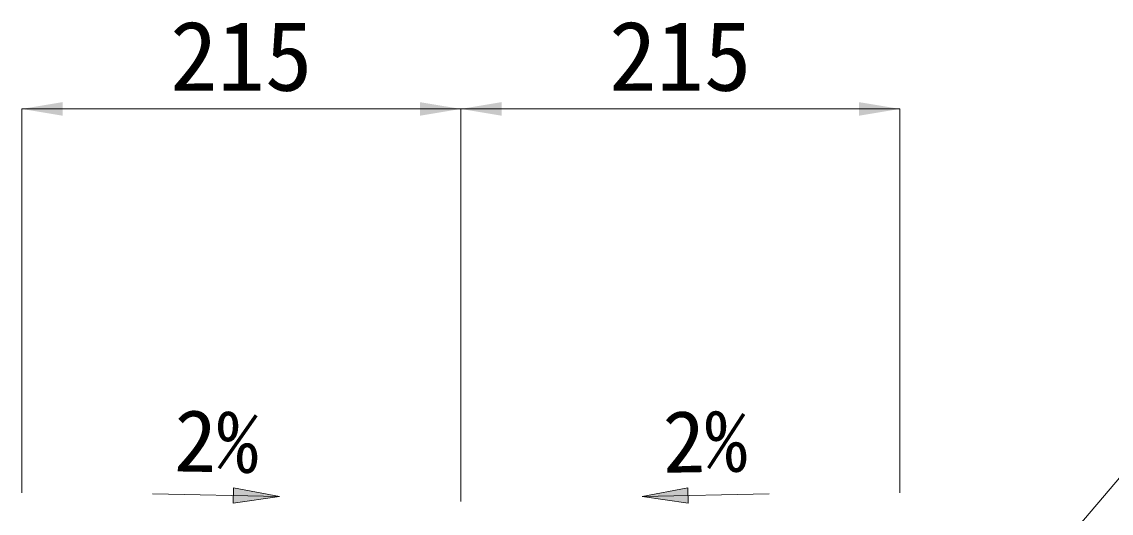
# Model space of a CAD drawing. Units: millimetres at full size, sheet at 1:20. Extents: x 62447 to 85128, y -7246 to 532.
# Drawn here: x 74346 to 74880, y -2901 to -2660 of the extents above; entities that cross this region are included whole.
import ezdxf
from ezdxf.enums import TextEntityAlignment as Align

# ---------------------------------------------------------------- set-up
doc = ezdxf.new("R2010")
doc.units = ezdxf.units.MM
doc.header["$LTSCALE"] = 20
doc.layers.add('寸法線', color=7, linetype='Continuous', lineweight=9)
doc.layers.add('引出線', color=4, linetype='Continuous', lineweight=9)
doc.styles.add('ＭＳ ゴシック', font='')
doc.styles.get('ＭＳ ゴシック').set_extended_font_data('MS Gothic')

# ---------------------------------------------------------------- blocks, each defined once
blk = doc.blocks.new('filled_arrow')
at = {"color": 0, "linetype": 'Continuous', "lineweight": -2}
blk.add_solid([(7.5, 1.25), (0, 0), (7.5, -1.25)], dxfattribs=at)

msp = doc.modelspace()

# ---------------------------------------------------------------- hatches: boundary and pattern name
at = {"layer": '引出線'}
for points in [[(74450.08, -2888.09), (74449.93, -2895.59), (74472.5, -2892.29)], [(74672.59, -2888.09), (74672.74, -2895.59), (74650.17, -2892.29)]]:
    msp.add_hatch(color=256, dxfattribs=at).paths.add_polyline_path(points)

# ---------------------------------------------------------------- linework, layer by layer
at = {"layer": '寸法線'}
for p, q in [((74346.33, -2702.39), (74561.33, -2702.39)), ((74346.33, -2890.46), (74346.33, -2702.39)), ((74561.33, -2894.76), (74561.33, -2702.39)), ((74561.33, -2702.39), (74776.33, -2702.39)), ((74561.33, -2894.76), (74561.33, -2702.39)), ((74776.33, -2890.46), (74776.33, -2702.39))]:
    msp.add_line(p, q, dxfattribs=at)
at = {"layer": '引出線'}
for p, q in [((74410.39, -2891.05), (74472.5, -2892.29)), ((74712.27, -2891.05), (74650.17, -2892.29))]:
    msp.add_line(p, q, dxfattribs=at)
msp.add_lwpolyline([(74860.8, -2910.46), (74963.92, -2789.03), (75208.23, -2789.03)], dxfattribs=at)
at = {"layer": '引出線', "lineweight": 13}
for points in [[(74450.08, -2888.09), (74449.93, -2895.59), (74472.5, -2892.29)], [(74672.59, -2888.09), (74672.74, -2895.59), (74650.17, -2892.29)]]:
    msp.add_lwpolyline(points, close=True, dxfattribs=at)

# ---------------------------------------------------------------- block references
at = {"layer": '寸法線', "xscale": 2.67, "yscale": 2.67}
for p in [(74346.33, -2702.39), (74561.33, -2702.39)]:
    msp.add_blockref('filled_arrow', p, dxfattribs=at)
at = {"layer": '寸法線', "xscale": 2.67, "yscale": 2.67, "rotation": 180}
for p in [(74561.33, -2702.39), (74776.33, -2702.39)]:
    msp.add_blockref('filled_arrow', p, dxfattribs=at)

# ---------------------------------------------------------------- texts
at = {"layer": '寸法線', "style": 'ＭＳ ゴシック'}
for p in [(74453.83, -2676.39), (74668.83, -2676.39)]:
    msp.add_text('215', height=34.18, dxfattribs=at).set_placement(p, align=Align.MIDDLE_CENTER)
at = {"layer": '引出線', "style": 'ＭＳ ゴシック'}
for rotation, p in [(359, (74441.72, -2865.17)), (1, (74680.95, -2865.17))]:
    msp.add_text('2%', height=30.38, rotation=rotation, dxfattribs=at).set_placement(p, align=Align.MIDDLE_CENTER)

doc.saveas('drawing.dxf')
